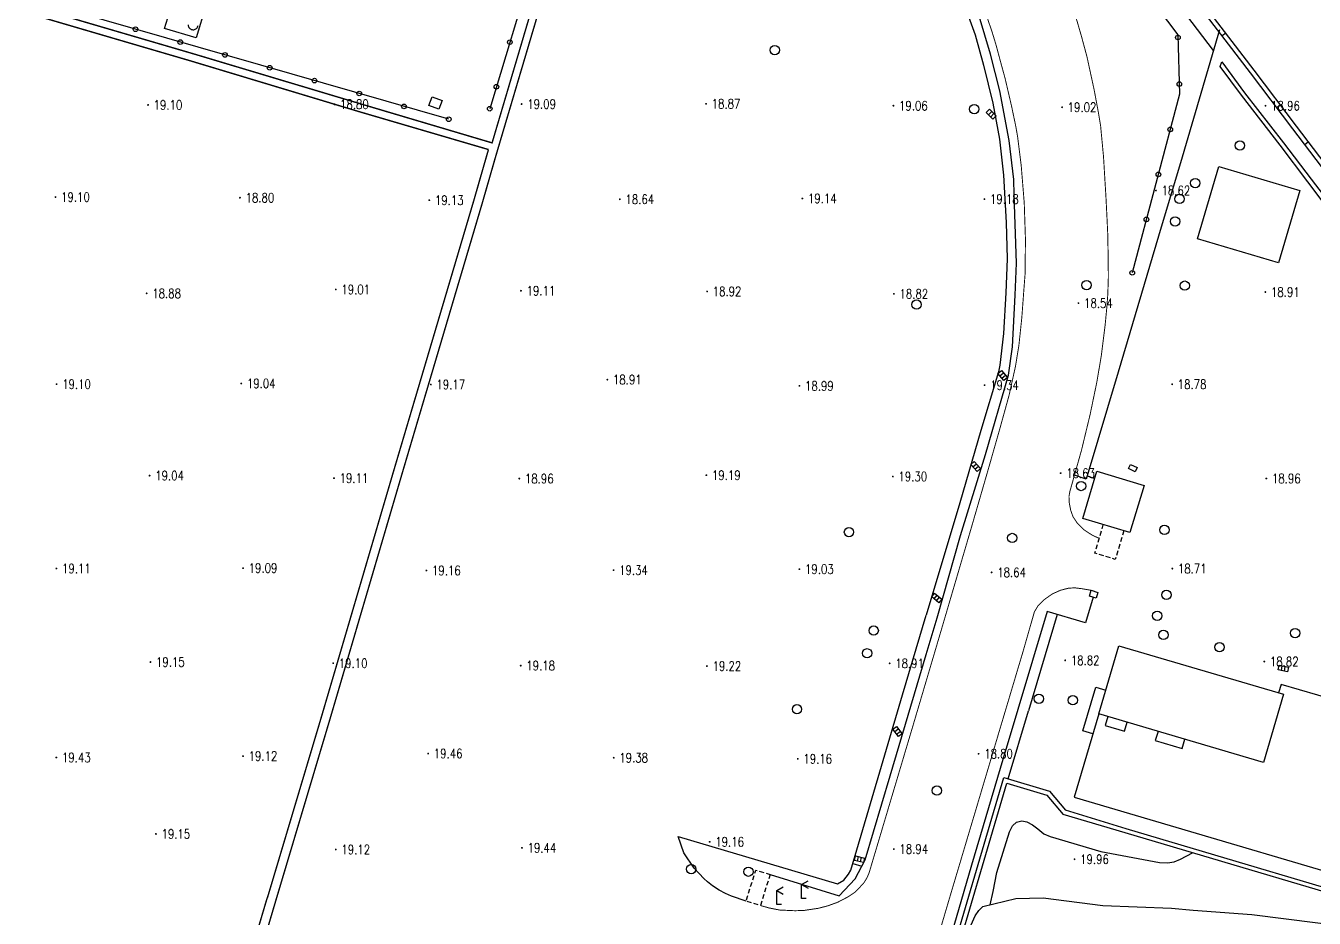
# Model space of a CAD drawing. Extents: x 404846 to 408477, y 3390929 to 3392894.
# Drawn here: x 407888.1 to 408026.5, y 3391216.9 to 3391312.7 of the extents above; entities that cross this region are included whole.
import ezdxf
from ezdxf.enums import TextEntityAlignment as Align

# ---------------------------------------------------------------- set-up
doc = ezdxf.new("R2010")
doc.units = 0
doc.header["$LTSCALE"] = 0.5
doc.linetypes.add('X1', pattern=[5, 4, -1])
doc.linetypes.add('X32', pattern=[1.5, 1, -0.5])
doc.layers.get('0').update_dxf_attribs({"linetype": 'CONTINUOUS'})
doc.layers.add('ASSIST', color=7, linetype='CONTINUOUS', plot=False)
for name, color, linetype in [('DLSS', 4, 'CONTINUOUS'), ('DMTZ', 3, 'CONTINUOUS'), ('FZTZ', 7, 'CONTINUOUS'), ('GCD', 1, 'CONTINUOUS'), ('GXYZ', 2, 'CONTINUOUS'), ('JMD', 6, 'CONTINUOUS'), ('SXSS', 5, 'CONTINUOUS'), ('ZBTZ', 3, 'CONTINUOUS')]:
    doc.layers.add(name, color=color, linetype=linetype)
doc.styles.add('HZ', font='rs.shx', dxfattribs={"width": 0.8, "bigfont": 'hztxt.shx'})
doc.linetypes.add('10421', pattern='A,2,[150,AAA.SHX,S=0.5,R=0,X=0,Y=0.5],1e-11', length=2)
doc.linetypes.add('10422', pattern='A,0.75,[150,AAA.SHX,S=0.5,R=0,X=0,Y=0.5],1.5,[177,AAA.SHX,S=1,R=0,X=0,Y=0.4],0.75', length=3)
doc.linetypes.add('1161', pattern='A,0,[149,AAA.SHX,S=0.15,R=0,X=0,Y=0],-1.6', length=1.6)
doc.linetypes.add('444', pattern='A,4.5,[145,AAA.SHX,S=1,R=0,X=0,Y=1],4.5,-0.5,[146,AAA.SHX,S=1,R=0,X=0,Y=0],-0.5', length=10)

# ---------------------------------------------------------------- blocks, each defined once
blk = doc.blocks.new('gc052')
for p, q in [((0, 3), (1.39, 3.8)), ((0, 3), (1.39, 2.2)), ((0, 0), (0, 3)), ((1, 0), (0, 0))]:
    blk.add_line(p, q)
blk = doc.blocks.new('GC200')
at = {"linetype": 'Continuous', "const_width": 0.2, "flags": 128}
blk.add_lwpolyline([(-0.1, 0, 1), (0.1, 0, 1)], format="xyb", close=True, dxfattribs=at)
blk = doc.blocks.new('gc188')
blk.add_circle((0, 0), 1)
blk = doc.blocks.new('gc041')
for p, q in [((-1, 0.5), (1, 0.5)), ((-1, -0.5), (-1, 0.5)), ((-0.33, 0.5), (-0.33, -0.5)), ((0.33, 0.5), (0.33, -0.5)), ((1, 0.5), (1, -0.5)), ((1, -0.5), (-1, -0.5))]:
    blk.add_line(p, q)
blk = doc.blocks.new('gc170')
at = {"linetype": 'Continuous'}
blk.add_circle((0, 0), 0.5, dxfattribs=at)

msp = doc.modelspace()

# ---------------------------------------------------------------- linework, layer by layer
at = {"layer": 'ASSIST', "linetype": 'Continuous', "flags": 128}
for points, elevation in [([(407947.338, 3391334.886), (407937.96, 3391303.812)], 19.151), ([(407999.968, 3391327.473), (408011.852, 3391311.732), (408012.046, 3391305.385), (408006.96, 3391286.187)], 19.077), ([(407933.556, 3391302.679), (407889.82, 3391315.242)], 19.191)]:
    msp.add_lwpolyline(points, dxfattribs=dict(at, elevation=elevation))
at = {"layer": 'DLSS', "linetype": 'Continuous', "const_width": 0.1, "flags": 128}
for points, elevation in [([(407999.338, 3391318.22), (408000.109, 3391316.082), (408000.484, 3391315.006), (408001.032, 3391313.203), (408001.498, 3391311.598)], 18.905), ([(407990.978, 3391314.854), (407991.563, 3391313.049), (407991.862, 3391312.194), (407992.339, 3391310.622), (407992.72, 3391309.197)], 18.905), ([(408003.873, 3391298.635), (408003.556, 3391301.993), (408003.331, 3391303.342), (408002.874, 3391305.794), (408002.096, 3391309.381), (408001.498, 3391311.598)], 19.033), ([(407995.332, 3391284.552), (407995.447, 3391286.038), (407995.488, 3391289.778), (407995.357, 3391293.699), (407995.032, 3391297.707), (407994.657, 3391300.716), (407994.464, 3391301.851), (407993.993, 3391304.094), (407993.292, 3391307.103), (407992.72, 3391309.197)], 19.109), ([(408003.402, 3391257.674), (408002.65, 3391258.024), (408001.752, 3391258.615), (408001.073, 3391259.279), (408000.593, 3391260.004), (408000.349, 3391260.688), (408000.173, 3391261.583), (408000.166, 3391262.227), (408000.277, 3391262.793), (408000.346, 3391263.021), (408001.502, 3391267.124), (408002.418, 3391270.915), (408003.138, 3391274.377), (408003.624, 3391277.218), (408004.045, 3391280.58), (408004.228, 3391282.484), (408004.332, 3391283.896), (408004.39, 3391285.719), (408004.374, 3391287.623), (408004.328, 3391290.279), (408004.238, 3391292.221), (408004.124, 3391294.485), (408004.009, 3391296.349), (408003.873, 3391298.635)], 18.568), ([(407986.489, 3391247.977), (407989.742, 3391259.047), (407991.639, 3391265.598), (407992.765, 3391269.551), (407993.729, 3391273.04), (407994.415, 3391276.134), (407994.787, 3391278.429), (407995.1, 3391281.402), (407995.332, 3391284.552)], 19.019), ([(407995.193, 3391245.409), (407996.451, 3391249.794), (407996.838, 3391250.437), (407997.518, 3391251.11), (407998.371, 3391251.71), (407999.248, 3391252.106), (408000.083, 3391252.319), (408000.759, 3391252.37), (408001.565, 3391252.271), (408002.558, 3391252.098)], 18.744), ([(407986.489, 3391247.977), (407983.453, 3391237.715), (407978.693, 3391221.752), (407978.465, 3391221.219), (407978.149, 3391220.711), (407977.589, 3391220.1), (407977.153, 3391219.664), (407976.396, 3391219.166), (407975.318, 3391218.605), (407974.279, 3391218.228), (407973.237, 3391217.958), (407971.747, 3391217.735), (407970.762, 3391217.696), (407969.655, 3391217.748), (407969.095, 3391217.77), (407967.972, 3391217.993), (407967.038, 3391218.254)], 19.039), ([(407995.193, 3391245.409), (407992.128, 3391235.138), (407987.366, 3391219.166)], 18.983), ([(407987.366, 3391219.166), (407981.755, 3391200.156)], 19.011)]:
    msp.add_lwpolyline(points, dxfattribs=dict(at, elevation=elevation))
at = {"layer": 'DMTZ', "linetype": '10421', "elevation": 19.774, "flags": 128}
msp.add_lwpolyline([(407991.707, 3391218.337), (407992.029, 3391219.771), (407992.413, 3391221.813), (407993.787, 3391226.16), (407994.085, 3391226.802), (407994.516, 3391227.189), (407995.095, 3391227.364), (407995.649, 3391227.236), (407996.242, 3391226.93), (407996.815, 3391226.487), (407997.476, 3391225.945), (407998.148, 3391225.662), (408003.59, 3391224.062), (408009.899, 3391222.879), (408010.74, 3391222.828), (408011.443, 3391222.94), (408012.15, 3391223.217), (408013.444, 3391223.916)], dxfattribs=at)
at = {"layer": 'FZTZ', "linetype": 'Continuous', "elevation": 19.429, "flags": 128}
msp.add_lwpolyline([(407905.571, 3391312.802), (407905.583, 3391312.709), (407905.611, 3391312.619), (407905.655, 3391312.536), (407905.745, 3391312.428), (407905.819, 3391312.371), (407905.902, 3391312.327), (407905.992, 3391312.299), (407906.085, 3391312.287), (407906.179, 3391312.291), (407906.27, 3391312.311), (407906.398, 3391312.37), (407906.473, 3391312.427), (407906.536, 3391312.496), (407906.587, 3391312.575), (407906.623, 3391312.662), (407906.643, 3391312.754)], dxfattribs=at)
at = {"layer": 'FZTZ', "linetype": 'Continuous', "flags": 128}
for points, elevation in [([(407931.764, 3391305.094), (407932.839, 3391304.701), (407932.496, 3391303.763), (407931.421, 3391304.156), (407931.764, 3391305.094)], 19.504), ([(408006.759, 3391265.625), (408007.493, 3391265.28), (408007.284, 3391264.834), (408006.549, 3391265.179), (408006.759, 3391265.625)], 20.371)]:
    msp.add_lwpolyline(points, close=True, dxfattribs=dict(at, elevation=elevation))
at = {"layer": 'JMD', "linetype": '444', "flags": 128}
for points, elevation in [([(407985.995, 3391249.141), (407988.53, 3391257.969), (407991.192, 3391266.698), (407993.664, 3391275.205), (407994.086, 3391278.241), (407994.386, 3391283.793), (407994.528, 3391287.231), (407994.286, 3391294.57), (407994.226, 3391296.206), (407993.723, 3391300.411), (407992.735, 3391305.734), (407991.743, 3391309.668), (407990.508, 3391313.732), (407988.289, 3391319.3), (407987.754, 3391320.43)], 21.544), ([(408016.328, 3391312.266), (408012.151, 3391298.012)], 21.007), ([(408012.151, 3391298.012), (408010.055, 3391291.09), (408005.46, 3391275.538), (408002.1, 3391264.377), (408002.924, 3391264.112)], 20.937), ([(408002.761, 3391251.357), (408001.926, 3391248.611), (407997.826, 3391249.819), (407994.676, 3391239.311)], 20.881), ([(407968.061, 3391221.588), (407975.496, 3391219.308), (407977.198, 3391221.122), (407978.292, 3391223.18), (407980.953, 3391232.172), (407984.834, 3391245.215), (407985.995, 3391249.141)], 21.523), ([(407994.676, 3391239.311), (407992.786, 3391232.983), (407989.711, 3391222.576), (407986.97, 3391213.257), (407983.014, 3391199.854)], 21.115)]:
    msp.add_lwpolyline(points, dxfattribs=dict(at, elevation=elevation))
at = {"layer": 'JMD', "linetype": 'Continuous', "flags": 128}
for points, elevation in [([(408016.263, 3391297.616), (408024.967, 3391295.031), (408022.661, 3391287.268), (408013.957, 3391289.853), (408016.263, 3391297.616)], 21.54), ([(408003.153, 3391264.876), (408008.226, 3391263.357), (408006.709, 3391258.29), (408001.636, 3391259.808), (408003.153, 3391264.876)], 23.501), ([(408002.558, 3391252.098), (408003.273, 3391251.869), (408003.076, 3391251.255), (408002.361, 3391251.485), (408002.558, 3391252.098)], 21.515), ([(408005.506, 3391246.145), (408023.195, 3391240.934), (408021.041, 3391233.623), (408003.352, 3391238.834), (408005.506, 3391246.145)], 35.561)]:
    msp.add_lwpolyline(points, close=True, dxfattribs=dict(at, elevation=elevation))
at = {"layer": 'JMD', "linetype": 'X32', "elevation": 21.565, "flags": 128}
msp.add_lwpolyline([(408006.055, 3391258.486), (408005.139, 3391255.423), (408002.926, 3391256.085), (408003.843, 3391259.148)], dxfattribs=at)
at = {"layer": 'JMD', "linetype": 'Continuous', "flags": 128}
for points, elevation in [([(408003.352, 3391238.834), (408000.716, 3391229.885), (408040.999, 3391218.018), (408045.788, 3391234.274), (408028.592, 3391239.339), (408028.861, 3391240.252), (408022.94, 3391241.996), (408022.672, 3391241.088)], 32.061), ([(408002.72, 3391236.688), (408001.657, 3391237.002), (408003.041, 3391241.703), (408004.105, 3391241.389)], 22.281), ([(408004.33, 3391238.545), (408004.045, 3391237.577), (408006.117, 3391236.967), (408006.402, 3391237.935)], 34.196), ([(408009.725, 3391236.956), (408009.433, 3391235.968), (408012.314, 3391235.119), (408012.606, 3391236.108)], 34.201)]:
    msp.add_lwpolyline(points, dxfattribs=dict(at, elevation=elevation))
at = {"layer": 'JMD', "linetype": 'X32', "elevation": 21.288, "flags": 128}
msp.add_lwpolyline([(407968.061, 3391221.588), (407967.038, 3391218.254), (407965.493, 3391218.729), (407966.516, 3391222.061), (407968.061, 3391221.588)], close=True, dxfattribs=at)
at = {"layer": 'SXSS', "linetype": 'Continuous'}
for p, q in [((408017.003, 3391311.929), (408016.607, 3391311.624)), ((408022.878, 3391304.219), (408022.479, 3391303.917)), ((408025.898, 3391300.234), (408025.5, 3391299.932))]:
    msp.add_line(p, q, dxfattribs=at)
at = {"layer": 'SXSS', "linetype": '10422', "flags": 128}
for points, elevation in [([(408019.649, 3391307.657), (408013.742, 3391315.361), (408007.544, 3391323.519), (408002.032, 3391330.857), (408000.724, 3391332.559), (407998.204, 3391335.848), (407996.428, 3391338.209), (407995.344, 3391339.476), (407992.866, 3391342.396), (407990.872, 3391344.785), (407990.045, 3391345.788), (407988.179, 3391347.712), (407986.198, 3391349.665), (407983.703, 3391352.103), (407981.669, 3391353.981), (407978.265, 3391356.999), (407973.561, 3391361.078), (407968.67, 3391365.234), (407963.698, 3391369.568), (407958.271, 3391374.315), (407953.435, 3391378.438), (407949.435, 3391381.893), (407944.823, 3391385.877), (407940.048, 3391389.896), (407932.637, 3391396.237), (407914.652, 3391411.584), (407899.554, 3391423.417), (407886.466, 3391433.457), (407877.34, 3391440.554), (407872.525, 3391444.433), (407869.185, 3391447.354), (407868.121, 3391449.014), (407867.187, 3391450.695), (407866.5, 3391452.324), (407866.088, 3391453.584), (407865.769, 3391455.667), (407865.685, 3391457.741), (407865.911, 3391459.964), (407866.286, 3391461.841), (407867.046, 3391464.007), (407867.841, 3391465.678), (407868.851, 3391467.124), (407870.393, 3391469.034), (407873.854, 3391472.92)], 21.227), ([(408061.869, 3391240.781), (408061.149, 3391242.663), (408059.018, 3391248.294), (408056.864, 3391253.574), (408055.426, 3391256.834), (408054.724, 3391258.368), (408052.799, 3391261.812), (408050.49, 3391265.547), (408047.905, 3391269.632), (408045.384, 3391273.572), (408044.756, 3391274.55), (408041.841, 3391278.384), (408037.689, 3391283.882), (408033.137, 3391289.898), (408028.524, 3391295.952), (408024.208, 3391301.633), (408019.647, 3391307.659)], 21.158)]:
    msp.add_lwpolyline(points, dxfattribs=dict(at, elevation=elevation))
at = {"layer": 'SXSS', "linetype": 'X1', "const_width": 0.15, "flags": 128}
for points, elevation in [([(407808.057, 3391383.138), (407810.319, 3391380.592), (407814.423, 3391376.045), (407816.643, 3391373.556), (407819.717, 3391370.057), (407824.457, 3391364.814), (407830.713, 3391357.879), (407833.239, 3391355.176), (407835.984, 3391352.713), (407840.994, 3391348.346), (407848.16, 3391342.232), (407855.784, 3391335.701), (407864.357, 3391328.345), (407869.028, 3391324.455), (407871.994, 3391322.182), (407874.71, 3391320.255), (407876.755, 3391319.053), (407878.822, 3391318.041), (407881.82, 3391316.921), (407886.27, 3391315.532), (407891.819, 3391313.894), (407897.708, 3391312.17), (407906.092, 3391309.716)], 18.858), ([(407807.447, 3391382.597), (407809.712, 3391380.048), (407813.817, 3391375.5), (407816.033, 3391373.015), (407819.108, 3391369.515), (407823.852, 3391364.267), (407830.113, 3391357.327), (407832.667, 3391354.593), (407835.443, 3391352.102), (407840.462, 3391347.729), (407847.63, 3391341.612), (407855.254, 3391335.082), (407863.83, 3391327.722), (407868.519, 3391323.818), (407871.51, 3391321.526), (407874.267, 3391319.57), (407876.368, 3391318.334), (407878.499, 3391317.291), (407881.555, 3391316.149), (407886.033, 3391314.752), (407891.589, 3391313.112), (407897.478, 3391311.387), (407905.863, 3391308.933)], 18.858), ([(407914.985, 3391218.79), (407920.802, 3391238.276), (407928.549, 3391264.645), (407937.141, 3391293.627), (407938.623, 3391298.778), (407949.315, 3391334.821)], 19.144), ([(407945.686, 3391325.405), (407941.712, 3391311.967), (407938.21, 3391300.139), (407924.002, 3391304.356), (407906.092, 3391309.716)], 19), ([(407937.824, 3391299.424), (407923.76, 3391303.543), (407905.863, 3391308.933)], 18.972), ([(407914.075, 3391219.061), (407919.892, 3391238.545), (407927.638, 3391264.913), (407936.23, 3391293.893), (407937.711, 3391299.045), (407937.824, 3391299.424)], 19.201), ([(407914.985, 3391218.79), (407906.15, 3391188.985), (407901.989, 3391174.918), (407901.058, 3391175.193), (407905.22, 3391189.261), (407914.055, 3391219.065)], 19.419)]:
    msp.add_lwpolyline(points, dxfattribs=dict(at, elevation=elevation))
at = {"layer": 'SXSS', "color": 7, "linetype": 'Continuous', "flags": 128}
for points, elevation in [([(408020.046, 3391307.961), (408014.139, 3391315.664)], 21.227), ([(408062.336, 3391240.96), (408061.616, 3391242.841), (408059.483, 3391248.477), (408057.324, 3391253.769), (408055.882, 3391257.039), (408055.17, 3391258.594), (408053.23, 3391262.066), (408050.914, 3391265.812), (408048.327, 3391269.9), (408045.805, 3391273.842), (408045.166, 3391274.837), (408042.24, 3391278.686), (408038.088, 3391284.184), (408033.535, 3391290.2), (408028.922, 3391296.255), (408024.606, 3391301.935), (408020.046, 3391307.961)], 21.158)]:
    msp.add_lwpolyline(points, dxfattribs=dict(at, elevation=elevation))
at = {"layer": 'SXSS', "linetype": 'Continuous', "flags": 128}
for points, elevation in [([(408029.213, 3391291.448), (408025.815, 3391295.965), (408022.853, 3391299.893), (408018.68, 3391305.255), (408016.396, 3391308.355), (408016.572, 3391308.842), (408019.023, 3391305.515), (408023.194, 3391300.155), (408026.157, 3391296.226), (408029.553, 3391291.788)], 19.078), ([(407983.571, 3391199.525), (407986.881, 3391210.637), (407990.407, 3391222.647), (407993.175, 3391232.011), (407998.077, 3391230.518), (407999.778, 3391228.487)], 19.085), ([(407984.011, 3391199.373), (407987.347, 3391210.501), (407990.872, 3391222.51), (407993.502, 3391231.405), (407997.801, 3391230.096), (407999.554, 3391228.044)], 19.075), ([(408039.086, 3391218.582), (408038.116, 3391217.049), (408006.317, 3391226.486), (407999.778, 3391228.487)], 18.969), ([(408039.521, 3391218.454), (408038.309, 3391216.536), (408006.193, 3391226.068), (407999.554, 3391228.044)], 18.966)]:
    msp.add_lwpolyline(points, dxfattribs=dict(at, elevation=elevation))
at = {"layer": 'ZBTZ', "linetype": '1161', "flags": 128}
for points, elevation in [([(408015.68, 3391310.053), (408003.532, 3391326.01), (408002.256, 3391327.744)], 19.136), ([(407986.801, 3391320.051), (407988.18, 3391316.86), (407989.075, 3391314.5), (407990.093, 3391311.73), (407990.981, 3391308.484), (407992.002, 3391304.398), (407992.695, 3391300.521), (407993.114, 3391296.676), (407993.416, 3391291.589), (407993.535, 3391287.696), (407993.369, 3391284.035), (407993.129, 3391279.669), (407992.737, 3391276.256), (407992.593, 3391275.554), (407990.697, 3391269.265), (407988.434, 3391261.491), (407984.818, 3391249.425)], 19.147), ([(408002.1, 3391264.377), (408002.019, 3391264.026), (408000.749, 3391264.453)], 19.229), ([(407965.493, 3391218.729), (407963.907, 3391219.251), (407963.267, 3391219.547), (407962.589, 3391219.915), (407961.871, 3391220.356), (407961.332, 3391220.783), (407960.937, 3391221.147), (407959.896, 3391222.254), (407958.805, 3391223.924), (407958.198, 3391225.651), (407975.291, 3391220.601), (407976, 3391220.994), (407976.482, 3391221.639), (407976.73, 3391222.051), (407978.661, 3391228.606), (407982.292, 3391240.894), (407984.818, 3391249.425)], 19.228), ([(407998.911, 3391249.5), (407995.832, 3391239.143)], 19.092), ([(407993.644, 3391231.868), (407995.832, 3391239.143)], 19.091), ([(407987.846, 3391209.171), (407988.699, 3391211.011), (407989.02, 3391212.452), (407989.102, 3391213.446), (407989.196, 3391214.697), (407989.526, 3391215.872), (407990.084, 3391217.164), (407990.478, 3391217.725), (407990.895, 3391218.137), (407994.442, 3391219.013), (407997.373, 3391219.09), (408003.796, 3391218.264), (408011.166, 3391217.962), (408013.488, 3391217.763), (408019.803, 3391217.305), (408026.9, 3391216.384), (408033.082, 3391215.639), (408034.518, 3391215.463), (408037.806, 3391215.739), (408039.658, 3391216.047), (408040.313, 3391216.169), (408040.73, 3391216.509), (408040.889, 3391217.003), (408040.989, 3391217.61), (408041.148, 3391218.104), (408041.613, 3391218.594), (408042.435, 3391219.089), (408049.088, 3391220.294), (408050.099, 3391220.207), (408050.694, 3391219.638), (408051.352, 3391219.192), (408052.013, 3391219.121), (408052.946, 3391219.459), (408054.256, 3391220.312), (408054.639, 3391220.991), (408054.817, 3391221.69), (408054.916, 3391222.366), (408055.293, 3391223.097), (408056.027, 3391223.762), (408056.515, 3391224.174), (408061.287, 3391226.272), (408062.358, 3391226.428), (408063.244, 3391226.453), (408063.488, 3391226.327), (408063.779, 3391225.901), (408063.215, 3391224.443), (408063.541, 3391223.982), (408064.008, 3391223.666), (408064.686, 3391223.639), (408064.951, 3391223.577), (408066.161, 3391223.071), (408066.765, 3391222.522), (408068.618, 3391221.123)], 19.281), ([(407976.944, 3391222.777), (407977.914, 3391222.468)], 19.185)]:
    msp.add_lwpolyline(points, dxfattribs=dict(at, elevation=elevation))
at = {"layer": 'ZBTZ', "linetype": '1161', "elevation": 19.409, "flags": 128}
msp.add_lwpolyline([(407907.476, 3391314.862), (407906.427, 3391311.4), (407903.047, 3391312.424), (407904.096, 3391315.886), (407907.476, 3391314.862)], close=True, dxfattribs=at)

# ---------------------------------------------------------------- block references
at = {"layer": 'DLSS', "linetype": 'Continuous', "xscale": 0.5, "yscale": 0.5}
for p in [(407968.789, 3391218.374, 19.29), (407971.442, 3391219.016, 19.29)]:
    msp.add_blockref('gc052', p, dxfattribs=at)
at = {"layer": 'GCD', "linetype": 'Continuous'}
ref = msp.add_blockref('GC200', (407901.265, 3391304.211, 19.097), dxfattribs=dict(at, xscale=0.5, yscale=0.5, zscale=0.5))
ref.add_attrib('height', '19.10', dxfattribs={"linetype": 'Continuous', "height": 1, "style": 'HZ', "width": 0.8}).set_placement((407901.865, 3391304.211, 19.097), align=Align.MIDDLE_LEFT)
ref = msp.add_blockref('GC200', (407921.282, 3391304.279, 18.8), dxfattribs=dict(at, xscale=0.5, yscale=0.5, zscale=0.5))
ref.add_attrib('height', '18.80', dxfattribs={"linetype": 'Continuous', "height": 1, "style": 'HZ', "width": 0.8}).set_placement((407921.882, 3391304.279, 18.8), align=Align.MIDDLE_LEFT)
ref = msp.add_blockref('GC200', (407941.383, 3391304.308, 19.088), dxfattribs=dict(at, xscale=0.5, yscale=0.5, zscale=0.5))
ref.add_attrib('height', '19.09', dxfattribs={"linetype": 'Continuous', "height": 1, "style": 'HZ', "width": 0.8}).set_placement((407941.983, 3391304.308, 19.088), align=Align.MIDDLE_LEFT)
ref = msp.add_blockref('GC200', (407961.191, 3391304.332, 18.869), dxfattribs=dict(at, xscale=0.5, yscale=0.5, zscale=0.5))
ref.add_attrib('height', '18.87', dxfattribs={"linetype": 'Continuous', "height": 1, "style": 'HZ', "width": 0.8}).set_placement((407961.791, 3391304.332, 18.869), align=Align.MIDDLE_LEFT)
ref = msp.add_blockref('GC200', (407981.308, 3391304.133, 19.06), dxfattribs=dict(at, xscale=0.5, yscale=0.5, zscale=0.5))
ref.add_attrib('height', '19.06', dxfattribs={"linetype": 'Continuous', "height": 1, "style": 'HZ', "width": 0.8}).set_placement((407981.908, 3391304.133, 19.06), align=Align.MIDDLE_LEFT)
ref = msp.add_blockref('GC200', (407999.421, 3391303.963, 19.024), dxfattribs=dict(at, xscale=0.5, yscale=0.5, zscale=0.5))
ref.add_attrib('height', '19.02', dxfattribs={"linetype": 'Continuous', "height": 1, "style": 'HZ', "width": 0.8}).set_placement((408000.021, 3391303.963, 19.024), align=Align.MIDDLE_LEFT)
ref = msp.add_blockref('GC200', (408021.267, 3391304.13, 18.96), dxfattribs=dict(at, xscale=0.5, yscale=0.5, zscale=0.5))
ref.add_attrib('height', '18.96', dxfattribs={"linetype": 'Continuous', "height": 1, "style": 'HZ', "width": 0.8}).set_placement((408021.867, 3391304.13, 18.96), align=Align.MIDDLE_LEFT)
ref = msp.add_blockref('GC200', (407891.329, 3391294.323, 19.097), dxfattribs=dict(at, xscale=0.5, yscale=0.5, zscale=0.5))
ref.add_attrib('height', '19.10', dxfattribs={"linetype": 'Continuous', "height": 1, "style": 'HZ', "width": 0.8}).set_placement((407891.929, 3391294.323, 19.097), align=Align.MIDDLE_LEFT)
ref = msp.add_blockref('GC200', (407911.135, 3391294.253, 18.8), dxfattribs=dict(at, xscale=0.5, yscale=0.5, zscale=0.5))
ref.add_attrib('height', '18.80', dxfattribs={"linetype": 'Continuous', "height": 1, "style": 'HZ', "width": 0.8}).set_placement((407911.735, 3391294.253, 18.8), align=Align.MIDDLE_LEFT)
ref = msp.add_blockref('GC200', (407971.531, 3391294.173, 19.143), dxfattribs=dict(at, xscale=0.5, yscale=0.5, zscale=0.5))
ref.add_attrib('height', '19.14', dxfattribs={"linetype": 'Continuous', "height": 1, "style": 'HZ', "width": 0.8}).set_placement((407972.131, 3391294.173, 19.143), align=Align.MIDDLE_LEFT)
ref = msp.add_blockref('GC200', (408009.499, 3391295.026, 18.62), dxfattribs=dict(at, xscale=0.5, yscale=0.5, zscale=0.5))
ref.add_attrib('height', '18.62', dxfattribs={"linetype": 'Continuous', "height": 1, "style": 'HZ', "width": 0.8}).set_placement((408010.099, 3391295.026, 18.62), align=Align.MIDDLE_LEFT)
ref = msp.add_blockref('GC200', (407931.468, 3391293.981, 19.133), dxfattribs=dict(at, xscale=0.5, yscale=0.5, zscale=0.5))
ref.add_attrib('height', '19.13', dxfattribs={"linetype": 'Continuous', "height": 1, "style": 'HZ', "width": 0.8}).set_placement((407932.068, 3391293.981, 19.133), align=Align.MIDDLE_LEFT)
ref = msp.add_blockref('GC200', (407951.933, 3391294.087, 18.64), dxfattribs=dict(at, xscale=0.5, yscale=0.5, zscale=0.5))
ref.add_attrib('height', '18.64', dxfattribs={"linetype": 'Continuous', "height": 1, "style": 'HZ', "width": 0.8}).set_placement((407952.533, 3391294.087, 18.64), align=Align.MIDDLE_LEFT)
ref = msp.add_blockref('GC200', (407991.081, 3391294.107, 19.18), dxfattribs=dict(at, xscale=0.5, yscale=0.5, zscale=0.5))
ref.add_attrib('height', '19.18', dxfattribs={"linetype": 'Continuous', "height": 1, "style": 'HZ', "width": 0.8}).set_placement((407991.681, 3391294.107, 19.18), align=Align.MIDDLE_LEFT)
ref = msp.add_blockref('GC200', (407901.114, 3391283.984, 18.88), dxfattribs=dict(at, xscale=0.5, yscale=0.5, zscale=0.5))
ref.add_attrib('height', '18.88', dxfattribs={"linetype": 'Continuous', "height": 1, "style": 'HZ', "width": 0.8}).set_placement((407901.714, 3391283.984, 18.88), align=Align.MIDDLE_LEFT)
ref = msp.add_blockref('GC200', (407921.424, 3391284.402, 19.013), dxfattribs=dict(at, xscale=0.5, yscale=0.5, zscale=0.5))
ref.add_attrib('height', '19.01', dxfattribs={"linetype": 'Continuous', "height": 1, "style": 'HZ', "width": 0.8}).set_placement((407922.024, 3391284.402, 19.013), align=Align.MIDDLE_LEFT)
ref = msp.add_blockref('GC200', (407941.312, 3391284.263, 19.107), dxfattribs=dict(at, xscale=0.5, yscale=0.5, zscale=0.5))
ref.add_attrib('height', '19.11', dxfattribs={"linetype": 'Continuous', "height": 1, "style": 'HZ', "width": 0.8}).set_placement((407941.912, 3391284.263, 19.107), align=Align.MIDDLE_LEFT)
ref = msp.add_blockref('GC200', (407961.301, 3391284.19, 18.92), dxfattribs=dict(at, xscale=0.5, yscale=0.5, zscale=0.5))
ref.add_attrib('height', '18.92', dxfattribs={"linetype": 'Continuous', "height": 1, "style": 'HZ', "width": 0.8}).set_placement((407961.901, 3391284.19, 18.92), align=Align.MIDDLE_LEFT)
ref = msp.add_blockref('GC200', (407981.36, 3391283.933, 18.82), dxfattribs=dict(at, xscale=0.5, yscale=0.5, zscale=0.5))
ref.add_attrib('height', '18.82', dxfattribs={"linetype": 'Continuous', "height": 1, "style": 'HZ', "width": 0.8}).set_placement((407981.96, 3391283.933, 18.82), align=Align.MIDDLE_LEFT)
ref = msp.add_blockref('GC200', (408021.249, 3391284.124, 18.914), dxfattribs=dict(at, xscale=0.5, yscale=0.5, zscale=0.5))
ref.add_attrib('height', '18.91', dxfattribs={"linetype": 'Continuous', "height": 1, "style": 'HZ', "width": 0.8}).set_placement((408021.849, 3391284.124, 18.914), align=Align.MIDDLE_LEFT)
ref = msp.add_blockref('GC200', (408001.182, 3391282.932, 18.54), dxfattribs=dict(at, xscale=0.5, yscale=0.5, zscale=0.5))
ref.add_attrib('height', '18.54', dxfattribs={"linetype": 'Continuous', "height": 1, "style": 'HZ', "width": 0.8}).set_placement((408001.782, 3391282.932, 18.54), align=Align.MIDDLE_LEFT)
ref = msp.add_blockref('GC200', (407891.441, 3391274.237, 19.104), dxfattribs=dict(at, xscale=0.5, yscale=0.5, zscale=0.5))
ref.add_attrib('height', '19.10', dxfattribs={"linetype": 'Continuous', "height": 1, "style": 'HZ', "width": 0.8}).set_placement((407892.041, 3391274.237, 19.104), align=Align.MIDDLE_LEFT)
ref = msp.add_blockref('GC200', (407911.273, 3391274.31, 19.04), dxfattribs=dict(at, xscale=0.5, yscale=0.5, zscale=0.5))
ref.add_attrib('height', '19.04', dxfattribs={"linetype": 'Continuous', "height": 1, "style": 'HZ', "width": 0.8}).set_placement((407911.873, 3391274.31, 19.04), align=Align.MIDDLE_LEFT)
ref = msp.add_blockref('GC200', (407931.635, 3391274.193, 19.173), dxfattribs=dict(at, xscale=0.5, yscale=0.5, zscale=0.5))
ref.add_attrib('height', '19.17', dxfattribs={"linetype": 'Continuous', "height": 1, "style": 'HZ', "width": 0.8}).set_placement((407932.235, 3391274.193, 19.173), align=Align.MIDDLE_LEFT)
ref = msp.add_blockref('GC200', (407950.588, 3391274.72, 18.914), dxfattribs=dict(at, xscale=0.5, yscale=0.5, zscale=0.5))
ref.add_attrib('height', '18.91', dxfattribs={"linetype": 'Continuous', "height": 1, "style": 'HZ', "width": 0.8}).set_placement((407951.188, 3391274.72, 18.914), align=Align.MIDDLE_LEFT)
ref = msp.add_blockref('GC200', (407971.215, 3391274.048, 18.986), dxfattribs=dict(at, xscale=0.5, yscale=0.5, zscale=0.5))
ref.add_attrib('height', '18.99', dxfattribs={"linetype": 'Continuous', "height": 1, "style": 'HZ', "width": 0.8}).set_placement((407971.815, 3391274.048, 18.986), align=Align.MIDDLE_LEFT)
ref = msp.add_blockref('GC200', (407991.097, 3391274.13, 19.34), dxfattribs=dict(at, xscale=0.5, yscale=0.5, zscale=0.5))
ref.add_attrib('height', '19.34', dxfattribs={"linetype": 'Continuous', "height": 1, "style": 'HZ', "width": 0.8}).set_placement((407991.697, 3391274.13, 19.34), align=Align.MIDDLE_LEFT)
ref = msp.add_blockref('GC200', (408011.239, 3391274.221, 18.78), dxfattribs=dict(at, xscale=0.5, yscale=0.5, zscale=0.5))
ref.add_attrib('height', '18.78', dxfattribs={"linetype": 'Continuous', "height": 1, "style": 'HZ', "width": 0.8}).set_placement((408011.839, 3391274.221, 18.78), align=Align.MIDDLE_LEFT)
ref = msp.add_blockref('GC200', (407901.432, 3391264.411, 19.04), dxfattribs=dict(at, xscale=0.5, yscale=0.5, zscale=0.5))
ref.add_attrib('height', '19.04', dxfattribs={"linetype": 'Continuous', "height": 1, "style": 'HZ', "width": 0.8}).set_placement((407902.032, 3391264.411, 19.04), align=Align.MIDDLE_LEFT)
ref = msp.add_blockref('GC200', (407921.232, 3391264.142, 19.107), dxfattribs=dict(at, xscale=0.5, yscale=0.5, zscale=0.5))
ref.add_attrib('height', '19.11', dxfattribs={"linetype": 'Continuous', "height": 1, "style": 'HZ', "width": 0.8}).set_placement((407921.832, 3391264.142, 19.107), align=Align.MIDDLE_LEFT)
ref = msp.add_blockref('GC200', (407941.134, 3391264.094, 18.96), dxfattribs=dict(at, xscale=0.5, yscale=0.5, zscale=0.5))
ref.add_attrib('height', '18.96', dxfattribs={"linetype": 'Continuous', "height": 1, "style": 'HZ', "width": 0.8}).set_placement((407941.734, 3391264.094, 18.96), align=Align.MIDDLE_LEFT)
ref = msp.add_blockref('GC200', (407961.222, 3391264.457, 19.189), dxfattribs=dict(at, xscale=0.5, yscale=0.5, zscale=0.5))
ref.add_attrib('height', '19.19', dxfattribs={"linetype": 'Continuous', "height": 1, "style": 'HZ', "width": 0.8}).set_placement((407961.822, 3391264.457, 19.189), align=Align.MIDDLE_LEFT)
ref = msp.add_blockref('GC200', (407981.248, 3391264.316, 19.3), dxfattribs=dict(at, xscale=0.5, yscale=0.5, zscale=0.5))
ref.add_attrib('height', '19.30', dxfattribs={"linetype": 'Continuous', "height": 1, "style": 'HZ', "width": 0.8}).set_placement((407981.848, 3391264.316, 19.3), align=Align.MIDDLE_LEFT)
ref = msp.add_blockref('GC200', (407999.265, 3391264.681, 18.632), dxfattribs=dict(at, xscale=0.5, yscale=0.5, zscale=0.5))
ref.add_attrib('height', '18.63', dxfattribs={"linetype": 'Continuous', "height": 1, "style": 'HZ', "width": 0.8}).set_placement((407999.865, 3391264.681, 18.632), align=Align.MIDDLE_LEFT)
ref = msp.add_blockref('GC200', (408021.355, 3391264.107, 18.96), dxfattribs=dict(at, xscale=0.5, yscale=0.5, zscale=0.5))
ref.add_attrib('height', '18.96', dxfattribs={"linetype": 'Continuous', "height": 1, "style": 'HZ', "width": 0.8}).set_placement((408021.955, 3391264.107, 18.96), align=Align.MIDDLE_LEFT)
ref = msp.add_blockref('GC200', (407891.426, 3391254.437, 19.107), dxfattribs=dict(at, xscale=0.5, yscale=0.5, zscale=0.5))
ref.add_attrib('height', '19.11', dxfattribs={"linetype": 'Continuous', "height": 1, "style": 'HZ', "width": 0.8}).set_placement((407892.026, 3391254.437, 19.107), align=Align.MIDDLE_LEFT)
ref = msp.add_blockref('GC200', (407911.468, 3391254.485, 19.088), dxfattribs=dict(at, xscale=0.5, yscale=0.5, zscale=0.5))
ref.add_attrib('height', '19.09', dxfattribs={"linetype": 'Continuous', "height": 1, "style": 'HZ', "width": 0.8}).set_placement((407912.068, 3391254.485, 19.088), align=Align.MIDDLE_LEFT)
ref = msp.add_blockref('GC200', (407931.156, 3391254.23, 19.16), dxfattribs=dict(at, xscale=0.5, yscale=0.5, zscale=0.5))
ref.add_attrib('height', '19.16', dxfattribs={"linetype": 'Continuous', "height": 1, "style": 'HZ', "width": 0.8}).set_placement((407931.756, 3391254.23, 19.16), align=Align.MIDDLE_LEFT)
ref = msp.add_blockref('GC200', (407951.252, 3391254.264, 19.34), dxfattribs=dict(at, xscale=0.5, yscale=0.5, zscale=0.5))
ref.add_attrib('height', '19.34', dxfattribs={"linetype": 'Continuous', "height": 1, "style": 'HZ', "width": 0.8}).set_placement((407951.852, 3391254.264, 19.34), align=Align.MIDDLE_LEFT)
ref = msp.add_blockref('GC200', (407971.212, 3391254.367, 19.029), dxfattribs=dict(at, xscale=0.5, yscale=0.5, zscale=0.5))
ref.add_attrib('height', '19.03', dxfattribs={"linetype": 'Continuous', "height": 1, "style": 'HZ', "width": 0.8}).set_placement((407971.812, 3391254.367, 19.029), align=Align.MIDDLE_LEFT)
ref = msp.add_blockref('GC200', (407991.855, 3391254.024, 18.64), dxfattribs=dict(at, xscale=0.5, yscale=0.5, zscale=0.5))
ref.add_attrib('height', '18.64', dxfattribs={"linetype": 'Continuous', "height": 1, "style": 'HZ', "width": 0.8}).set_placement((407992.455, 3391254.024, 18.64), align=Align.MIDDLE_LEFT)
ref = msp.add_blockref('GC200', (408011.26, 3391254.431, 18.709), dxfattribs=dict(at, xscale=0.5, yscale=0.5, zscale=0.5))
ref.add_attrib('height', '18.71', dxfattribs={"linetype": 'Continuous', "height": 1, "style": 'HZ', "width": 0.8}).set_placement((408011.86, 3391254.431, 18.709), align=Align.MIDDLE_LEFT)
ref = msp.add_blockref('GC200', (407901.519, 3391244.4, 19.152), dxfattribs=dict(at, xscale=0.5, yscale=0.5, zscale=0.5))
ref.add_attrib('height', '19.15', dxfattribs={"linetype": 'Continuous', "height": 1, "style": 'HZ', "width": 0.8}).set_placement((407902.119, 3391244.4, 19.152), align=Align.MIDDLE_LEFT)
ref = msp.add_blockref('GC200', (407999.76, 3391244.579, 18.82), dxfattribs=dict(at, xscale=0.5, yscale=0.5, zscale=0.5))
ref.add_attrib('height', '18.82', dxfattribs={"linetype": 'Continuous', "height": 1, "style": 'HZ', "width": 0.8}).set_placement((408000.36, 3391244.579, 18.82), align=Align.MIDDLE_LEFT)
ref = msp.add_blockref('GC200', (408021.137, 3391244.447, 18.823), dxfattribs=dict(at, xscale=0.5, yscale=0.5, zscale=0.5))
ref.add_attrib('height', '18.82', dxfattribs={"linetype": 'Continuous', "height": 1, "style": 'HZ', "width": 0.8}).set_placement((408021.737, 3391244.447, 18.823), align=Align.MIDDLE_LEFT)
ref = msp.add_blockref('GC200', (407921.15, 3391244.272, 19.104), dxfattribs=dict(at, xscale=0.5, yscale=0.5, zscale=0.5))
ref.add_attrib('height', '19.10', dxfattribs={"linetype": 'Continuous', "height": 1, "style": 'HZ', "width": 0.8}).set_placement((407921.75, 3391244.272, 19.104), align=Align.MIDDLE_LEFT)
ref = msp.add_blockref('GC200', (407941.288, 3391244.012, 19.18), dxfattribs=dict(at, xscale=0.5, yscale=0.5, zscale=0.5))
ref.add_attrib('height', '19.18', dxfattribs={"linetype": 'Continuous', "height": 1, "style": 'HZ', "width": 0.8}).set_placement((407941.888, 3391244.012, 19.18), align=Align.MIDDLE_LEFT)
ref = msp.add_blockref('GC200', (407961.281, 3391243.968, 19.22), dxfattribs=dict(at, xscale=0.5, yscale=0.5, zscale=0.5))
ref.add_attrib('height', '19.22', dxfattribs={"linetype": 'Continuous', "height": 1, "style": 'HZ', "width": 0.8}).set_placement((407961.881, 3391243.968, 19.22), align=Align.MIDDLE_LEFT)
ref = msp.add_blockref('GC200', (407980.902, 3391244.259, 18.912), dxfattribs=dict(at, xscale=0.5, yscale=0.5, zscale=0.5))
ref.add_attrib('height', '18.91', dxfattribs={"linetype": 'Continuous', "height": 1, "style": 'HZ', "width": 0.8}).set_placement((407981.502, 3391244.259, 18.912), align=Align.MIDDLE_LEFT)
ref = msp.add_blockref('GC200', (407891.418, 3391234.151, 19.427), dxfattribs=dict(at, xscale=0.5, yscale=0.5, zscale=0.5))
ref.add_attrib('height', '19.43', dxfattribs={"linetype": 'Continuous', "height": 1, "style": 'HZ', "width": 0.8}).set_placement((407892.018, 3391234.151, 19.427), align=Align.MIDDLE_LEFT)
ref = msp.add_blockref('GC200', (407911.463, 3391234.301, 19.12), dxfattribs=dict(at, xscale=0.5, yscale=0.5, zscale=0.5))
ref.add_attrib('height', '19.12', dxfattribs={"linetype": 'Continuous', "height": 1, "style": 'HZ', "width": 0.8}).set_placement((407912.063, 3391234.301, 19.12), align=Align.MIDDLE_LEFT)
ref = msp.add_blockref('GC200', (407931.346, 3391234.576, 19.46), dxfattribs=dict(at, xscale=0.5, yscale=0.5, zscale=0.5))
ref.add_attrib('height', '19.46', dxfattribs={"linetype": 'Continuous', "height": 1, "style": 'HZ', "width": 0.8}).set_placement((407931.946, 3391234.576, 19.46), align=Align.MIDDLE_LEFT)
ref = msp.add_blockref('GC200', (407951.274, 3391234.122, 19.38), dxfattribs=dict(at, xscale=0.5, yscale=0.5, zscale=0.5))
ref.add_attrib('height', '19.38', dxfattribs={"linetype": 'Continuous', "height": 1, "style": 'HZ', "width": 0.8}).set_placement((407951.874, 3391234.122, 19.38), align=Align.MIDDLE_LEFT)
ref = msp.add_blockref('GC200', (407971.039, 3391234.009, 19.16), dxfattribs=dict(at, xscale=0.5, yscale=0.5, zscale=0.5))
ref.add_attrib('height', '19.16', dxfattribs={"linetype": 'Continuous', "height": 1, "style": 'HZ', "width": 0.8}).set_placement((407971.639, 3391234.009, 19.16), align=Align.MIDDLE_LEFT)
ref = msp.add_blockref('GC200', (407990.455, 3391234.551, 18.8), dxfattribs=dict(at, xscale=0.5, yscale=0.5, zscale=0.5))
ref.add_attrib('height', '18.80', dxfattribs={"linetype": 'Continuous', "height": 1, "style": 'HZ', "width": 0.8}).set_placement((407991.055, 3391234.551, 18.8), align=Align.MIDDLE_LEFT)
ref = msp.add_blockref('GC200', (407902.111, 3391225.94, 19.147), dxfattribs=dict(at, xscale=0.5, yscale=0.5, zscale=0.5))
ref.add_attrib('height', '19.15', dxfattribs={"linetype": 'Continuous', "height": 1, "style": 'HZ', "width": 0.8}).set_placement((407902.711, 3391225.94, 19.147), align=Align.MIDDLE_LEFT)
ref = msp.add_blockref('GC200', (407961.576, 3391225.094, 19.16), dxfattribs=dict(at, xscale=0.5, yscale=0.5, zscale=0.5))
ref.add_attrib('height', '19.16', dxfattribs={"linetype": 'Continuous', "height": 1, "style": 'HZ', "width": 0.8}).set_placement((407962.176, 3391225.094, 19.16), align=Align.MIDDLE_LEFT)
ref = msp.add_blockref('GC200', (407921.427, 3391224.272, 19.12), dxfattribs=dict(at, xscale=0.5, yscale=0.5, zscale=0.5))
ref.add_attrib('height', '19.12', dxfattribs={"linetype": 'Continuous', "height": 1, "style": 'HZ', "width": 0.8}).set_placement((407922.027, 3391224.272, 19.12), align=Align.MIDDLE_LEFT)
ref = msp.add_blockref('GC200', (407941.419, 3391224.45, 19.44), dxfattribs=dict(at, xscale=0.5, yscale=0.5, zscale=0.5))
ref.add_attrib('height', '19.44', dxfattribs={"linetype": 'Continuous', "height": 1, "style": 'HZ', "width": 0.8}).set_placement((407942.019, 3391224.45, 19.44), align=Align.MIDDLE_LEFT)
ref = msp.add_blockref('GC200', (407981.35, 3391224.315, 18.94), dxfattribs=dict(at, xscale=0.5, yscale=0.5, zscale=0.5))
ref.add_attrib('height', '18.94', dxfattribs={"linetype": 'Continuous', "height": 1, "style": 'HZ', "width": 0.8}).set_placement((407981.95, 3391224.315, 18.94), align=Align.MIDDLE_LEFT)
ref = msp.add_blockref('GC200', (408000.761, 3391223.226, 19.96), dxfattribs=dict(at, xscale=0.5, yscale=0.5, zscale=0.5))
ref.add_attrib('height', '19.96', dxfattribs={"linetype": 'Continuous', "height": 1, "style": 'HZ', "width": 0.8}).set_placement((408001.361, 3391223.226, 19.96), align=Align.MIDDLE_LEFT)
at = {"layer": 'GXYZ', "linetype": 'Continuous', "xscale": 0.5, "yscale": 0.5}
for p in [(407968.561, 3391310.098, 19.012), (407989.986, 3391303.768, 19.134), (408018.517, 3391299.859, 18.768), (408013.724, 3391295.822, 18.668), (408012.035, 3391294.119, 18.668), (408011.561, 3391291.703, 18.668), (408002.052, 3391284.871, 18.519), (408012.591, 3391284.81, 18.648), (407983.793, 3391282.78, 19.41), (408001.466, 3391263.296, 18.663), (407976.537, 3391258.347, 19.263), (408010.416, 3391258.589, 18.921), (407994.072, 3391257.718, 18.743), (408010.624, 3391251.614, 18.841), (408009.644, 3391249.363, 18.841), (407979.192, 3391247.78, 19.169), (408010.309, 3391247.312, 18.825), (408024.448, 3391247.506, 18.937), (408016.327, 3391245.995, 18.825), (407978.482, 3391245.338, 19.169), (407996.937, 3391240.456, 19), (408000.578, 3391240.3, 19), (407970.954, 3391239.33, 19.191), (407985.981, 3391230.597, 19.193), (407959.599, 3391222.172, 19.374), (407965.739, 3391221.889, 19.511)]:
    msp.add_blockref('gc188', p, dxfattribs=at)
for p, rotation in [((407991.812, 3391303.226, 19.174), 315.2898788472314), ((407993.044, 3391275.161, 19.465), 130.8972338718328), ((407990.143, 3391265.39, 19.481), 131.8712621235565), ((407985.965, 3391251.276, 19.353), 140.8666995071107), ((408023.181, 3391243.716, 18.86), 167.6470734080087), ((407981.737, 3391236.936, 19.282), 127.5167828805615), ((407977.671, 3391223.232, 19.162), 166.4779129494596)]:
    msp.add_blockref('gc041', p, dxfattribs=dict(at, rotation=rotation))
at = {"layer": 'ZBTZ', "linetype": 'Continuous', "xscale": 0.5, "yscale": 0.5}
for p, rotation in [((407899.916, 3391312.342), 163.9734888343314), ((407904.722, 3391310.961), 163.9734888343314), ((407940.115, 3391310.952), 253.206410917919), ((408011.86, 3391311.455), 271.7507360359958), ((407909.528, 3391309.581), 163.9734888343314), ((407914.333, 3391308.201), 163.9734888343314), ((407919.139, 3391306.82), 163.9734888343314), ((407923.945, 3391305.44), 163.9734888343314), ((407938.67, 3391306.165), 253.206410917919), ((408012.013, 3391306.458), 271.7507360359958), ((407928.75, 3391304.059), 163.9734888343314), ((407933.556, 3391302.679), 163.9734888343314), ((407937.96, 3391303.812), 253.206410917919), ((408011.04, 3391301.589), 255.1618723121467), ((408009.76, 3391296.756), 255.1618723121467), ((408008.48, 3391291.923), 255.1618723121467), ((408006.96, 3391286.187), 255.1618723121467)]:
    msp.add_blockref('gc170', p, dxfattribs=dict(at, rotation=rotation))

doc.saveas('drawing.dxf')
